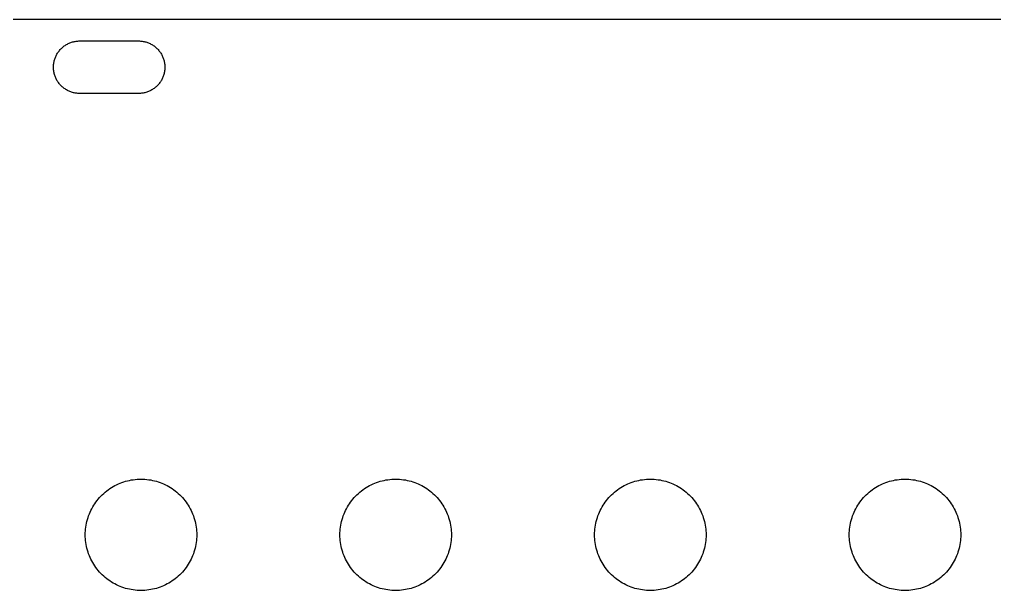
# Model space of a CAD drawing. Header units: metres. Extents: x 0 to 213, y 0 to 128.
# Drawn here: x 101 to 162.3, y 92.6 to 128.5 of the extents above; entities that cross this region are included whole.
import ezdxf

# ---------------------------------------------------------------- set-up
doc = ezdxf.new("R2010")
doc.units = ezdxf.units.M

msp = doc.modelspace()

# ---------------------------------------------------------------- linework, layer by layer
for p, q in [((213.36, 128.5), (0, 128.5)), ((103.814, 126.8), (103.86, 126.835)), ((103.86, 126.835), (103.907, 126.868)), ((103.907, 126.868), (103.956, 126.899)), ((103.956, 126.899), (104.005, 126.929)), ((104.005, 126.929), (104.055, 126.957)), ((104.055, 126.957), (104.107, 126.983)), ((104.107, 126.983), (104.159, 127.007)), ((104.159, 127.007), (104.212, 127.03)), ((104.212, 127.03), (104.266, 127.05)), ((104.266, 127.05), (104.32, 127.069)), ((104.32, 127.069), (104.375, 127.086)), ((104.375, 127.086), (104.431, 127.101)), ((104.431, 127.101), (104.487, 127.114)), ((104.487, 127.114), (104.543, 127.125)), ((104.543, 127.125), (104.6, 127.134)), ((104.6, 127.134), (104.658, 127.141)), ((104.658, 127.141), (104.715, 127.146)), ((104.715, 127.146), (104.772, 127.149)), ((104.772, 127.149), (104.83, 127.15)), ((104.83, 127.15), (108.53, 127.15)), ((108.53, 127.15), (108.588, 127.149)), ((108.588, 127.149), (108.645, 127.146)), ((108.645, 127.146), (108.702, 127.141)), ((108.702, 127.141), (108.76, 127.134)), ((108.76, 127.134), (108.817, 127.125)), ((108.817, 127.125), (108.873, 127.114)), ((108.873, 127.114), (108.929, 127.101)), ((108.929, 127.101), (108.985, 127.086)), ((108.985, 127.086), (109.04, 127.069)), ((109.04, 127.069), (109.094, 127.05)), ((109.094, 127.05), (109.148, 127.03)), ((109.148, 127.03), (109.201, 127.007)), ((109.201, 127.007), (109.253, 126.983)), ((109.253, 126.983), (109.305, 126.957)), ((109.305, 126.957), (109.355, 126.929)), ((109.355, 126.929), (109.404, 126.899)), ((109.404, 126.899), (109.453, 126.868)), ((109.453, 126.868), (109.5, 126.835)), ((109.5, 126.835), (109.546, 126.8)), ((103.323, 126.171), (103.347, 126.223)), ((103.347, 126.223), (103.373, 126.275)), ((103.373, 126.275), (103.401, 126.325)), ((103.401, 126.325), (103.431, 126.374)), ((103.431, 126.374), (103.462, 126.423)), ((103.462, 126.423), (103.495, 126.47)), ((103.495, 126.47), (103.53, 126.516)), ((103.53, 126.516), (103.566, 126.561)), ((103.566, 126.561), (103.604, 126.604)), ((103.604, 126.604), (103.643, 126.646)), ((103.643, 126.646), (103.684, 126.687)), ((103.684, 126.687), (103.726, 126.726)), ((103.726, 126.726), (103.769, 126.764)), ((103.769, 126.764), (103.814, 126.8)), ((109.546, 126.8), (109.591, 126.764)), ((109.591, 126.764), (109.634, 126.726)), ((109.634, 126.726), (109.676, 126.687)), ((109.676, 126.687), (109.717, 126.646)), ((109.717, 126.646), (109.756, 126.604)), ((109.756, 126.604), (109.794, 126.561)), ((109.794, 126.561), (109.83, 126.516)), ((109.83, 126.516), (109.865, 126.47)), ((109.865, 126.47), (109.898, 126.423)), ((109.898, 126.423), (109.929, 126.374)), ((109.929, 126.374), (109.959, 126.325)), ((109.959, 126.325), (109.987, 126.275)), ((109.987, 126.275), (110.013, 126.223)), ((110.013, 126.223), (110.037, 126.171)), ((103.181, 125.558), (103.184, 125.615)), ((103.184, 125.615), (103.189, 125.672)), ((103.189, 125.672), (103.196, 125.73)), ((103.196, 125.73), (103.205, 125.787)), ((103.205, 125.787), (103.216, 125.843)), ((103.216, 125.843), (103.229, 125.899)), ((103.229, 125.899), (103.244, 125.955)), ((103.244, 125.955), (103.261, 126.01)), ((103.261, 126.01), (103.28, 126.064)), ((103.28, 126.064), (103.3, 126.118)), ((103.3, 126.118), (103.323, 126.171)), ((110.037, 126.171), (110.06, 126.118)), ((110.06, 126.118), (110.08, 126.064)), ((110.08, 126.064), (110.099, 126.01)), ((110.099, 126.01), (110.116, 125.955)), ((110.116, 125.955), (110.131, 125.899)), ((110.131, 125.899), (110.144, 125.843)), ((110.144, 125.843), (110.155, 125.787)), ((110.155, 125.787), (110.164, 125.73)), ((110.164, 125.73), (110.171, 125.672)), ((110.171, 125.672), (110.176, 125.615)), ((110.176, 125.615), (110.179, 125.558)), ((103.18, 125.5), (103.181, 125.558)), ((103.181, 125.442), (103.18, 125.5)), ((103.184, 125.385), (103.181, 125.442)), ((103.189, 125.328), (103.184, 125.385)), ((103.196, 125.27), (103.189, 125.328)), ((103.205, 125.213), (103.196, 125.27)), ((103.216, 125.157), (103.205, 125.213)), ((103.229, 125.101), (103.216, 125.157)), ((103.244, 125.045), (103.229, 125.101)), ((103.261, 124.99), (103.244, 125.045)), ((103.28, 124.936), (103.261, 124.99)), ((110.099, 124.99), (110.08, 124.936)), ((110.116, 125.045), (110.099, 124.99)), ((110.131, 125.101), (110.116, 125.045)), ((110.144, 125.157), (110.131, 125.101)), ((110.155, 125.213), (110.144, 125.157)), ((110.164, 125.27), (110.155, 125.213)), ((110.171, 125.328), (110.164, 125.27)), ((110.176, 125.385), (110.171, 125.328)), ((110.179, 125.442), (110.176, 125.385)), ((110.179, 125.558), (110.18, 125.5)), ((110.18, 125.5), (110.179, 125.442)), ((103.3, 124.882), (103.28, 124.936)), ((103.323, 124.829), (103.3, 124.882)), ((103.347, 124.777), (103.323, 124.829)), ((103.373, 124.725), (103.347, 124.777)), ((103.401, 124.675), (103.373, 124.725)), ((103.431, 124.626), (103.401, 124.675)), ((103.462, 124.577), (103.431, 124.626)), ((103.495, 124.53), (103.462, 124.577)), ((103.53, 124.484), (103.495, 124.53)), ((103.566, 124.439), (103.53, 124.484)), ((103.604, 124.396), (103.566, 124.439)), ((103.643, 124.354), (103.604, 124.396)), ((103.684, 124.313), (103.643, 124.354)), ((109.717, 124.354), (109.676, 124.313)), ((109.756, 124.396), (109.717, 124.354)), ((109.794, 124.439), (109.756, 124.396)), ((109.83, 124.484), (109.794, 124.439)), ((109.865, 124.53), (109.83, 124.484)), ((109.898, 124.577), (109.865, 124.53)), ((109.929, 124.626), (109.898, 124.577)), ((109.959, 124.675), (109.929, 124.626)), ((109.987, 124.725), (109.959, 124.675)), ((110.013, 124.777), (109.987, 124.725)), ((110.037, 124.829), (110.013, 124.777)), ((110.06, 124.882), (110.037, 124.829)), ((110.08, 124.936), (110.06, 124.882)), ((103.726, 124.274), (103.684, 124.313)), ((103.769, 124.236), (103.726, 124.274)), ((103.814, 124.2), (103.769, 124.236)), ((103.86, 124.165), (103.814, 124.2)), ((103.907, 124.132), (103.86, 124.165)), ((103.956, 124.101), (103.907, 124.132)), ((104.005, 124.071), (103.956, 124.101)), ((104.055, 124.043), (104.005, 124.071)), ((104.107, 124.017), (104.055, 124.043)), ((104.159, 123.993), (104.107, 124.017)), ((104.212, 123.97), (104.159, 123.993)), ((104.266, 123.95), (104.212, 123.97)), ((104.32, 123.931), (104.266, 123.95)), ((104.375, 123.914), (104.32, 123.931)), ((104.431, 123.899), (104.375, 123.914)), ((104.487, 123.886), (104.431, 123.899)), ((104.543, 123.875), (104.487, 123.886)), ((104.6, 123.866), (104.543, 123.875)), ((104.658, 123.859), (104.6, 123.866)), ((104.715, 123.854), (104.658, 123.859)), ((104.772, 123.851), (104.715, 123.854)), ((104.83, 123.85), (104.772, 123.851)), ((108.53, 123.85), (104.83, 123.85)), ((108.588, 123.851), (108.53, 123.85)), ((108.645, 123.854), (108.588, 123.851)), ((108.702, 123.859), (108.645, 123.854)), ((108.76, 123.866), (108.702, 123.859)), ((108.817, 123.875), (108.76, 123.866)), ((108.873, 123.886), (108.817, 123.875)), ((108.929, 123.899), (108.873, 123.886)), ((108.985, 123.914), (108.929, 123.899)), ((109.04, 123.931), (108.985, 123.914)), ((109.094, 123.95), (109.04, 123.931)), ((109.148, 123.97), (109.094, 123.95)), ((109.201, 123.993), (109.148, 123.97)), ((109.253, 124.017), (109.201, 123.993)), ((109.305, 124.043), (109.253, 124.017)), ((109.355, 124.071), (109.305, 124.043)), ((109.404, 124.101), (109.355, 124.071)), ((109.453, 124.132), (109.404, 124.101)), ((109.5, 124.165), (109.453, 124.132)), ((109.546, 124.2), (109.5, 124.165)), ((109.591, 124.236), (109.546, 124.2)), ((109.634, 124.274), (109.591, 124.236)), ((109.676, 124.313), (109.634, 124.274)), ((107.037, 99.2003), (107.146, 99.2558)), ((107.146, 99.2558), (107.256, 99.3074)), ((107.256, 99.3074), (107.369, 99.3551)), ((107.369, 99.3551), (107.483, 99.3989)), ((107.483, 99.3989), (107.598, 99.4387)), ((107.598, 99.4387), (107.715, 99.4744)), ((107.715, 99.4744), (107.833, 99.506)), ((107.833, 99.506), (107.952, 99.5335)), ((107.952, 99.5335), (108.072, 99.5568)), ((108.072, 99.5568), (108.193, 99.5759)), ((108.193, 99.5759), (108.314, 99.5908)), ((108.314, 99.5908), (108.436, 99.6015)), ((108.436, 99.6015), (108.558, 99.6079)), ((108.558, 99.6079), (108.68, 99.61)), ((108.68, 99.61), (108.802, 99.6079)), ((108.802, 99.6079), (108.924, 99.6015)), ((108.924, 99.6015), (109.046, 99.5908)), ((109.046, 99.5908), (109.167, 99.5759)), ((109.167, 99.5759), (109.288, 99.5568)), ((109.288, 99.5568), (109.408, 99.5335)), ((109.408, 99.5335), (109.527, 99.506)), ((109.527, 99.506), (109.645, 99.4744)), ((109.645, 99.4744), (109.762, 99.4387)), ((109.762, 99.4387), (109.877, 99.3989)), ((109.877, 99.3989), (109.991, 99.3551)), ((109.991, 99.3551), (110.104, 99.3074)), ((110.104, 99.3074), (110.214, 99.2558)), ((110.214, 99.2558), (110.323, 99.2003)), ((123.037, 99.2003), (123.146, 99.2558)), ((123.146, 99.2558), (123.256, 99.3074)), ((123.256, 99.3074), (123.369, 99.3551)), ((123.369, 99.3551), (123.483, 99.3989)), ((123.483, 99.3989), (123.598, 99.4387)), ((123.598, 99.4387), (123.715, 99.4744)), ((123.715, 99.4744), (123.833, 99.506)), ((123.833, 99.506), (123.952, 99.5335)), ((123.952, 99.5335), (124.072, 99.5568)), ((124.072, 99.5568), (124.193, 99.5759)), ((124.193, 99.5759), (124.314, 99.5908)), ((124.314, 99.5908), (124.436, 99.6015)), ((124.436, 99.6015), (124.558, 99.6079)), ((124.558, 99.6079), (124.68, 99.61)), ((124.68, 99.61), (124.802, 99.6079)), ((124.802, 99.6079), (124.924, 99.6015)), ((124.924, 99.6015), (125.046, 99.5908)), ((125.046, 99.5908), (125.167, 99.5759)), ((125.167, 99.5759), (125.288, 99.5568)), ((125.288, 99.5568), (125.408, 99.5335)), ((125.408, 99.5335), (125.527, 99.506)), ((125.527, 99.506), (125.645, 99.4744)), ((125.645, 99.4744), (125.762, 99.4387)), ((125.762, 99.4387), (125.877, 99.3989)), ((125.877, 99.3989), (125.991, 99.3551)), ((125.991, 99.3551), (126.104, 99.3074)), ((126.104, 99.3074), (126.214, 99.2558)), ((126.214, 99.2558), (126.323, 99.2003)), ((139.037, 99.2003), (139.146, 99.2558)), ((139.146, 99.2558), (139.256, 99.3074)), ((139.256, 99.3074), (139.369, 99.3551)), ((139.369, 99.3551), (139.483, 99.3989)), ((139.483, 99.3989), (139.598, 99.4387)), ((139.598, 99.4387), (139.715, 99.4744)), ((139.715, 99.4744), (139.833, 99.506)), ((139.833, 99.506), (139.952, 99.5335)), ((139.952, 99.5335), (140.072, 99.5568)), ((140.072, 99.5568), (140.193, 99.5759)), ((140.193, 99.5759), (140.314, 99.5908)), ((140.314, 99.5908), (140.436, 99.6015)), ((140.436, 99.6015), (140.558, 99.6079)), ((140.558, 99.6079), (140.68, 99.61)), ((140.68, 99.61), (140.802, 99.6079)), ((140.802, 99.6079), (140.924, 99.6015)), ((140.924, 99.6015), (141.046, 99.5908)), ((141.046, 99.5908), (141.167, 99.5759)), ((141.167, 99.5759), (141.288, 99.5568)), ((141.288, 99.5568), (141.408, 99.5335)), ((141.408, 99.5335), (141.527, 99.506)), ((141.527, 99.506), (141.645, 99.4744)), ((141.645, 99.4744), (141.762, 99.4387)), ((141.762, 99.4387), (141.877, 99.3989)), ((141.877, 99.3989), (141.991, 99.3551)), ((141.991, 99.3551), (142.104, 99.3074)), ((142.104, 99.3074), (142.214, 99.2558)), ((142.214, 99.2558), (142.323, 99.2003)), ((155.037, 99.2003), (155.146, 99.2558)), ((155.146, 99.2558), (155.256, 99.3074)), ((155.256, 99.3074), (155.369, 99.3551)), ((155.369, 99.3551), (155.483, 99.3989)), ((155.483, 99.3989), (155.598, 99.4387)), ((155.598, 99.4387), (155.715, 99.4744)), ((155.715, 99.4744), (155.833, 99.506)), ((155.833, 99.506), (155.952, 99.5335)), ((155.952, 99.5335), (156.072, 99.5568)), ((156.072, 99.5568), (156.193, 99.5759)), ((156.193, 99.5759), (156.314, 99.5908)), ((156.314, 99.5908), (156.436, 99.6015)), ((156.436, 99.6015), (156.558, 99.6079)), ((156.558, 99.6079), (156.68, 99.61)), ((156.68, 99.61), (156.802, 99.6079)), ((156.802, 99.6079), (156.924, 99.6015)), ((156.924, 99.6015), (157.046, 99.5908)), ((157.046, 99.5908), (157.167, 99.5759)), ((157.167, 99.5759), (157.288, 99.5568)), ((157.288, 99.5568), (157.408, 99.5335)), ((157.408, 99.5335), (157.527, 99.506)), ((157.527, 99.506), (157.645, 99.4744)), ((157.645, 99.4744), (157.762, 99.4387)), ((157.762, 99.4387), (157.877, 99.3989)), ((157.877, 99.3989), (157.991, 99.3551)), ((157.991, 99.3551), (158.104, 99.3074)), ((158.104, 99.3074), (158.214, 99.2558)), ((158.214, 99.2558), (158.323, 99.2003)), ((106.162, 98.5413), (106.249, 98.6277)), ((106.249, 98.6277), (106.338, 98.711)), ((106.338, 98.711), (106.43, 98.7912)), ((106.43, 98.7912), (106.525, 98.868)), ((106.525, 98.868), (106.623, 98.9416)), ((106.623, 98.9416), (106.723, 99.0116)), ((106.723, 99.0116), (106.825, 99.0782)), ((106.825, 99.0782), (106.93, 99.1411)), ((106.93, 99.1411), (107.037, 99.2003)), ((110.323, 99.2003), (110.43, 99.1411)), ((110.43, 99.1411), (110.535, 99.0782)), ((110.535, 99.0782), (110.637, 99.0116)), ((110.637, 99.0116), (110.737, 98.9416)), ((110.737, 98.9416), (110.835, 98.868)), ((110.835, 98.868), (110.93, 98.7912)), ((110.93, 98.7912), (111.022, 98.711)), ((111.022, 98.711), (111.111, 98.6277)), ((111.111, 98.6277), (111.198, 98.5413)), ((122.162, 98.5413), (122.249, 98.6277)), ((122.249, 98.6277), (122.338, 98.711)), ((122.338, 98.711), (122.43, 98.7912)), ((122.43, 98.7912), (122.525, 98.868)), ((122.525, 98.868), (122.623, 98.9416)), ((122.623, 98.9416), (122.723, 99.0116)), ((122.723, 99.0116), (122.825, 99.0782)), ((122.825, 99.0782), (122.93, 99.1411)), ((122.93, 99.1411), (123.037, 99.2003)), ((126.323, 99.2003), (126.43, 99.1411)), ((126.43, 99.1411), (126.535, 99.0782)), ((126.535, 99.0782), (126.637, 99.0116)), ((126.637, 99.0116), (126.737, 98.9416)), ((126.737, 98.9416), (126.835, 98.868)), ((126.835, 98.868), (126.93, 98.7912)), ((126.93, 98.7912), (127.022, 98.711)), ((127.022, 98.711), (127.111, 98.6277)), ((127.111, 98.6277), (127.198, 98.5413)), ((138.162, 98.5413), (138.249, 98.6277)), ((138.249, 98.6277), (138.338, 98.711)), ((138.338, 98.711), (138.43, 98.7912)), ((138.43, 98.7912), (138.525, 98.868)), ((138.525, 98.868), (138.623, 98.9416)), ((138.623, 98.9416), (138.723, 99.0116)), ((138.723, 99.0116), (138.825, 99.0782)), ((138.825, 99.0782), (138.93, 99.1411)), ((138.93, 99.1411), (139.037, 99.2003)), ((142.323, 99.2003), (142.43, 99.1411)), ((142.43, 99.1411), (142.535, 99.0782)), ((142.535, 99.0782), (142.637, 99.0116)), ((142.637, 99.0116), (142.737, 98.9416)), ((142.737, 98.9416), (142.835, 98.868)), ((142.835, 98.868), (142.93, 98.7912)), ((142.93, 98.7912), (143.022, 98.711)), ((143.022, 98.711), (143.111, 98.6277)), ((143.111, 98.6277), (143.198, 98.5413)), ((154.162, 98.5413), (154.249, 98.6277)), ((154.249, 98.6277), (154.338, 98.711)), ((154.338, 98.711), (154.43, 98.7912)), ((154.43, 98.7912), (154.525, 98.868)), ((154.525, 98.868), (154.623, 98.9416)), ((154.623, 98.9416), (154.723, 99.0116)), ((154.723, 99.0116), (154.825, 99.0782)), ((154.825, 99.0782), (154.93, 99.1411)), ((154.93, 99.1411), (155.037, 99.2003)), ((158.323, 99.2003), (158.43, 99.1411)), ((158.43, 99.1411), (158.535, 99.0782)), ((158.535, 99.0782), (158.637, 99.0116)), ((158.637, 99.0116), (158.737, 98.9416)), ((158.737, 98.9416), (158.835, 98.868)), ((158.835, 98.868), (158.93, 98.7912)), ((158.93, 98.7912), (159.022, 98.711)), ((159.022, 98.711), (159.111, 98.6277)), ((159.111, 98.6277), (159.198, 98.5413)), ((105.712, 97.9647), (105.778, 98.0672)), ((105.778, 98.0672), (105.848, 98.1673)), ((105.848, 98.1673), (105.922, 98.2648)), ((105.922, 98.2648), (105.999, 98.3598)), ((105.999, 98.3598), (106.079, 98.452)), ((106.079, 98.452), (106.162, 98.5413)), ((111.198, 98.5413), (111.281, 98.452)), ((111.281, 98.452), (111.361, 98.3598)), ((111.361, 98.3598), (111.438, 98.2648)), ((111.438, 98.2648), (111.512, 98.1673)), ((111.512, 98.1673), (111.582, 98.0672)), ((111.582, 98.0672), (111.648, 97.9647)), ((121.712, 97.9647), (121.778, 98.0672)), ((121.778, 98.0672), (121.848, 98.1673)), ((121.848, 98.1673), (121.922, 98.2648)), ((121.922, 98.2648), (121.999, 98.3598)), ((121.999, 98.3598), (122.079, 98.452)), ((122.079, 98.452), (122.162, 98.5413)), ((127.198, 98.5413), (127.281, 98.452)), ((127.281, 98.452), (127.361, 98.3598)), ((127.361, 98.3598), (127.438, 98.2648)), ((127.438, 98.2648), (127.512, 98.1673)), ((127.512, 98.1673), (127.582, 98.0672)), ((127.582, 98.0672), (127.648, 97.9647)), ((137.712, 97.9647), (137.778, 98.0672)), ((137.778, 98.0672), (137.848, 98.1673)), ((137.848, 98.1673), (137.922, 98.2648)), ((137.922, 98.2648), (137.999, 98.3598)), ((137.999, 98.3598), (138.079, 98.452)), ((138.079, 98.452), (138.162, 98.5413)), ((143.198, 98.5413), (143.281, 98.452)), ((143.281, 98.452), (143.361, 98.3598)), ((143.361, 98.3598), (143.438, 98.2648)), ((143.438, 98.2648), (143.512, 98.1673)), ((143.512, 98.1673), (143.582, 98.0672)), ((143.582, 98.0672), (143.648, 97.9647)), ((153.712, 97.9647), (153.778, 98.0672)), ((153.778, 98.0672), (153.848, 98.1673)), ((153.848, 98.1673), (153.922, 98.2648)), ((153.922, 98.2648), (153.999, 98.3598)), ((153.999, 98.3598), (154.079, 98.452)), ((154.079, 98.452), (154.162, 98.5413)), ((159.198, 98.5413), (159.281, 98.452)), ((159.281, 98.452), (159.361, 98.3598)), ((159.361, 98.3598), (159.438, 98.2648)), ((159.438, 98.2648), (159.512, 98.1673)), ((159.512, 98.1673), (159.582, 98.0672)), ((159.582, 98.0672), (159.648, 97.9647)), ((105.391, 97.3071), (105.435, 97.4211)), ((105.435, 97.4211), (105.483, 97.5336)), ((105.483, 97.5336), (105.534, 97.6443)), ((105.534, 97.6443), (105.59, 97.7531)), ((105.59, 97.7531), (105.649, 97.86)), ((105.649, 97.86), (105.712, 97.9647)), ((111.648, 97.9647), (111.711, 97.86)), ((111.711, 97.86), (111.77, 97.7531)), ((111.77, 97.7531), (111.826, 97.6443)), ((111.826, 97.6443), (111.877, 97.5336)), ((111.877, 97.5336), (111.925, 97.4211)), ((111.925, 97.4211), (111.969, 97.3071)), ((121.391, 97.3071), (121.435, 97.4211)), ((121.435, 97.4211), (121.483, 97.5336)), ((121.483, 97.5336), (121.534, 97.6443)), ((121.534, 97.6443), (121.59, 97.7531)), ((121.59, 97.7531), (121.649, 97.86)), ((121.649, 97.86), (121.712, 97.9647)), ((127.648, 97.9647), (127.711, 97.86)), ((127.711, 97.86), (127.77, 97.7531)), ((127.77, 97.7531), (127.826, 97.6443)), ((127.826, 97.6443), (127.877, 97.5336)), ((127.877, 97.5336), (127.925, 97.4211)), ((127.925, 97.4211), (127.969, 97.3071)), ((137.391, 97.3071), (137.435, 97.4211)), ((137.435, 97.4211), (137.483, 97.5336)), ((137.483, 97.5336), (137.534, 97.6443)), ((137.534, 97.6443), (137.59, 97.7531)), ((137.59, 97.7531), (137.649, 97.86)), ((137.649, 97.86), (137.712, 97.9647)), ((143.648, 97.9647), (143.711, 97.86)), ((143.711, 97.86), (143.77, 97.7531)), ((143.77, 97.7531), (143.826, 97.6443)), ((143.826, 97.6443), (143.877, 97.5336)), ((143.877, 97.5336), (143.925, 97.4211)), ((143.925, 97.4211), (143.969, 97.3071)), ((153.391, 97.3071), (153.435, 97.4211)), ((153.435, 97.4211), (153.483, 97.5336)), ((153.483, 97.5336), (153.534, 97.6443)), ((153.534, 97.6443), (153.59, 97.7531)), ((153.59, 97.7531), (153.649, 97.86)), ((153.649, 97.86), (153.712, 97.9647)), ((159.648, 97.9647), (159.711, 97.86)), ((159.711, 97.86), (159.77, 97.7531)), ((159.77, 97.7531), (159.826, 97.6443)), ((159.826, 97.6443), (159.877, 97.5336)), ((159.877, 97.5336), (159.925, 97.4211)), ((159.925, 97.4211), (159.969, 97.3071)), ((105.233, 96.7178), (105.256, 96.8377)), ((105.256, 96.8377), (105.284, 96.9567)), ((105.284, 96.9567), (105.316, 97.0747)), ((105.316, 97.0747), (105.351, 97.1916)), ((105.351, 97.1916), (105.391, 97.3071)), ((111.969, 97.3071), (112.009, 97.1916)), ((112.009, 97.1916), (112.044, 97.0747)), ((112.044, 97.0747), (112.076, 96.9567)), ((112.076, 96.9567), (112.104, 96.8377)), ((112.104, 96.8377), (112.127, 96.7178)), ((121.233, 96.7178), (121.256, 96.8377)), ((121.256, 96.8377), (121.284, 96.9567)), ((121.284, 96.9567), (121.316, 97.0747)), ((121.316, 97.0747), (121.351, 97.1916)), ((121.351, 97.1916), (121.391, 97.3071)), ((127.969, 97.3071), (128.009, 97.1916)), ((128.009, 97.1916), (128.044, 97.0747)), ((128.044, 97.0747), (128.076, 96.9567)), ((128.076, 96.9567), (128.104, 96.8377)), ((128.104, 96.8377), (128.127, 96.7178)), ((137.233, 96.7178), (137.256, 96.8377)), ((137.256, 96.8377), (137.284, 96.9567)), ((137.284, 96.9567), (137.316, 97.0747)), ((137.316, 97.0747), (137.351, 97.1916)), ((137.351, 97.1916), (137.391, 97.3071)), ((143.969, 97.3071), (144.009, 97.1916)), ((144.009, 97.1916), (144.044, 97.0747)), ((144.044, 97.0747), (144.076, 96.9567)), ((144.076, 96.9567), (144.104, 96.8377)), ((144.104, 96.8377), (144.127, 96.7178)), ((153.233, 96.7178), (153.256, 96.8377)), ((153.256, 96.8377), (153.284, 96.9567)), ((153.284, 96.9567), (153.316, 97.0747)), ((153.316, 97.0747), (153.351, 97.1916)), ((153.351, 97.1916), (153.391, 97.3071)), ((159.969, 97.3071), (160.009, 97.1916)), ((160.009, 97.1916), (160.044, 97.0747)), ((160.044, 97.0747), (160.076, 96.9567)), ((160.076, 96.9567), (160.104, 96.8377)), ((160.104, 96.8377), (160.127, 96.7178)), ((105.18, 96.11), (105.182, 96.2321)), ((105.182, 96.2321), (105.189, 96.3541)), ((105.189, 96.3541), (105.199, 96.4758)), ((105.199, 96.4758), (105.214, 96.5971)), ((105.214, 96.5971), (105.233, 96.7178)), ((112.127, 96.7178), (112.146, 96.5971)), ((112.146, 96.5971), (112.161, 96.4758)), ((112.161, 96.4758), (112.171, 96.3541)), ((112.171, 96.3541), (112.178, 96.2321)), ((112.178, 96.2321), (112.18, 96.11)), ((121.18, 96.11), (121.182, 96.2321)), ((121.182, 96.2321), (121.189, 96.3541)), ((121.189, 96.3541), (121.199, 96.4758)), ((121.199, 96.4758), (121.214, 96.5971)), ((121.214, 96.5971), (121.233, 96.7178)), ((128.127, 96.7178), (128.146, 96.5971)), ((128.146, 96.5971), (128.161, 96.4758)), ((128.161, 96.4758), (128.171, 96.3541)), ((128.171, 96.3541), (128.178, 96.2321)), ((128.178, 96.2321), (128.18, 96.11)), ((137.18, 96.11), (137.182, 96.2321)), ((137.182, 96.2321), (137.189, 96.3541)), ((137.189, 96.3541), (137.199, 96.4758)), ((137.199, 96.4758), (137.214, 96.5971)), ((137.214, 96.5971), (137.233, 96.7178)), ((144.127, 96.7178), (144.146, 96.5971)), ((144.146, 96.5971), (144.161, 96.4758)), ((144.161, 96.4758), (144.171, 96.3541)), ((144.171, 96.3541), (144.178, 96.2321)), ((144.178, 96.2321), (144.18, 96.11)), ((153.18, 96.11), (153.182, 96.2321)), ((153.182, 96.2321), (153.189, 96.3541)), ((153.189, 96.3541), (153.199, 96.4758)), ((153.199, 96.4758), (153.214, 96.5971)), ((153.214, 96.5971), (153.233, 96.7178)), ((160.127, 96.7178), (160.146, 96.5971)), ((160.146, 96.5971), (160.161, 96.4758)), ((160.161, 96.4758), (160.171, 96.3541)), ((160.171, 96.3541), (160.178, 96.2321)), ((160.178, 96.2321), (160.18, 96.11)), ((105.182, 95.9879), (105.18, 96.11)), ((105.189, 95.8658), (105.182, 95.9879)), ((105.199, 95.7441), (105.189, 95.8658)), ((105.214, 95.6229), (105.199, 95.7441)), ((105.233, 95.5022), (105.214, 95.6229)), ((112.146, 95.6229), (112.127, 95.5022)), ((112.161, 95.7441), (112.146, 95.6229)), ((112.171, 95.8658), (112.161, 95.7441)), ((112.178, 95.9879), (112.171, 95.8658)), ((112.18, 96.11), (112.178, 95.9879)), ((121.182, 95.9879), (121.18, 96.11)), ((121.189, 95.8658), (121.182, 95.9879)), ((121.199, 95.7441), (121.189, 95.8658)), ((121.214, 95.6229), (121.199, 95.7441)), ((121.233, 95.5022), (121.214, 95.6229)), ((128.146, 95.6229), (128.127, 95.5022)), ((128.161, 95.7441), (128.146, 95.6229)), ((128.171, 95.8658), (128.161, 95.7441)), ((128.178, 95.9879), (128.171, 95.8658)), ((128.18, 96.11), (128.178, 95.9879)), ((137.182, 95.9879), (137.18, 96.11)), ((137.189, 95.8658), (137.182, 95.9879)), ((137.199, 95.7441), (137.189, 95.8658)), ((137.214, 95.6229), (137.199, 95.7441)), ((137.233, 95.5022), (137.214, 95.6229)), ((144.146, 95.6229), (144.127, 95.5022)), ((144.161, 95.7441), (144.146, 95.6229)), ((144.171, 95.8658), (144.161, 95.7441)), ((144.178, 95.9879), (144.171, 95.8658)), ((144.18, 96.11), (144.178, 95.9879)), ((153.182, 95.9879), (153.18, 96.11)), ((153.189, 95.8658), (153.182, 95.9879)), ((153.199, 95.7441), (153.189, 95.8658)), ((153.214, 95.6229), (153.199, 95.7441)), ((153.233, 95.5022), (153.214, 95.6229)), ((160.146, 95.6229), (160.127, 95.5022)), ((160.161, 95.7441), (160.146, 95.6229)), ((160.171, 95.8658), (160.161, 95.7441)), ((160.178, 95.9879), (160.171, 95.8658)), ((160.18, 96.11), (160.178, 95.9879)), ((105.256, 95.3823), (105.233, 95.5022)), ((105.284, 95.2633), (105.256, 95.3823)), ((105.316, 95.1453), (105.284, 95.2633)), ((105.351, 95.0284), (105.316, 95.1453)), ((105.391, 94.9129), (105.351, 95.0284)), ((112.009, 95.0284), (111.969, 94.9129)), ((112.044, 95.1453), (112.009, 95.0284)), ((112.076, 95.2633), (112.044, 95.1453)), ((112.104, 95.3823), (112.076, 95.2633)), ((112.127, 95.5022), (112.104, 95.3823)), ((121.256, 95.3823), (121.233, 95.5022)), ((121.284, 95.2633), (121.256, 95.3823)), ((121.316, 95.1453), (121.284, 95.2633)), ((121.351, 95.0284), (121.316, 95.1453)), ((121.391, 94.9129), (121.351, 95.0284)), ((128.009, 95.0284), (127.969, 94.9129)), ((128.044, 95.1453), (128.009, 95.0284)), ((128.076, 95.2633), (128.044, 95.1453)), ((128.104, 95.3823), (128.076, 95.2633)), ((128.127, 95.5022), (128.104, 95.3823)), ((137.256, 95.3823), (137.233, 95.5022)), ((137.284, 95.2633), (137.256, 95.3823)), ((137.316, 95.1453), (137.284, 95.2633)), ((137.351, 95.0284), (137.316, 95.1453)), ((137.391, 94.9129), (137.351, 95.0284)), ((144.009, 95.0284), (143.969, 94.9129)), ((144.044, 95.1453), (144.009, 95.0284)), ((144.076, 95.2633), (144.044, 95.1453)), ((144.104, 95.3823), (144.076, 95.2633)), ((144.127, 95.5022), (144.104, 95.3823)), ((153.256, 95.3823), (153.233, 95.5022)), ((153.284, 95.2633), (153.256, 95.3823)), ((153.316, 95.1453), (153.284, 95.2633)), ((153.351, 95.0284), (153.316, 95.1453)), ((153.391, 94.9129), (153.351, 95.0284)), ((160.009, 95.0284), (159.969, 94.9129)), ((160.044, 95.1453), (160.009, 95.0284)), ((160.076, 95.2633), (160.044, 95.1453)), ((160.104, 95.3823), (160.076, 95.2633)), ((160.127, 95.5022), (160.104, 95.3823)), ((105.435, 94.7989), (105.391, 94.9129)), ((105.483, 94.6864), (105.435, 94.7989)), ((105.534, 94.5757), (105.483, 94.6864)), ((105.59, 94.4668), (105.534, 94.5757)), ((105.649, 94.36), (105.59, 94.4668)), ((105.712, 94.2553), (105.649, 94.36)), ((111.711, 94.36), (111.648, 94.2553)), ((111.77, 94.4668), (111.711, 94.36)), ((111.826, 94.5757), (111.77, 94.4668)), ((111.877, 94.6864), (111.826, 94.5757)), ((111.925, 94.7989), (111.877, 94.6864)), ((111.969, 94.9129), (111.925, 94.7989)), ((121.435, 94.7989), (121.391, 94.9129)), ((121.483, 94.6864), (121.435, 94.7989)), ((121.534, 94.5757), (121.483, 94.6864)), ((121.59, 94.4668), (121.534, 94.5757)), ((121.649, 94.36), (121.59, 94.4668)), ((121.712, 94.2553), (121.649, 94.36)), ((127.711, 94.36), (127.648, 94.2553)), ((127.77, 94.4668), (127.711, 94.36)), ((127.826, 94.5757), (127.77, 94.4668)), ((127.877, 94.6864), (127.826, 94.5757)), ((127.925, 94.7989), (127.877, 94.6864)), ((127.969, 94.9129), (127.925, 94.7989)), ((137.435, 94.7989), (137.391, 94.9129)), ((137.483, 94.6864), (137.435, 94.7989)), ((137.534, 94.5757), (137.483, 94.6864)), ((137.59, 94.4668), (137.534, 94.5757)), ((137.649, 94.36), (137.59, 94.4668)), ((137.712, 94.2553), (137.649, 94.36)), ((143.711, 94.36), (143.648, 94.2553)), ((143.77, 94.4668), (143.711, 94.36)), ((143.826, 94.5757), (143.77, 94.4668)), ((143.877, 94.6864), (143.826, 94.5757)), ((143.925, 94.7989), (143.877, 94.6864)), ((143.969, 94.9129), (143.925, 94.7989)), ((153.435, 94.7989), (153.391, 94.9129)), ((153.483, 94.6864), (153.435, 94.7989)), ((153.534, 94.5757), (153.483, 94.6864)), ((153.59, 94.4668), (153.534, 94.5757)), ((153.649, 94.36), (153.59, 94.4668)), ((153.712, 94.2553), (153.649, 94.36)), ((159.711, 94.36), (159.648, 94.2553)), ((159.77, 94.4668), (159.711, 94.36)), ((159.826, 94.5757), (159.77, 94.4668)), ((159.877, 94.6864), (159.826, 94.5757)), ((159.925, 94.7989), (159.877, 94.6864)), ((159.969, 94.9129), (159.925, 94.7989)), ((105.778, 94.1528), (105.712, 94.2553)), ((105.848, 94.0527), (105.778, 94.1528)), ((105.922, 93.9552), (105.848, 94.0527)), ((105.999, 93.8602), (105.922, 93.9552)), ((106.079, 93.768), (105.999, 93.8602)), ((106.162, 93.6787), (106.079, 93.768)), ((111.281, 93.768), (111.198, 93.6787)), ((111.361, 93.8602), (111.281, 93.768)), ((111.438, 93.9552), (111.361, 93.8602)), ((111.512, 94.0527), (111.438, 93.9552)), ((111.582, 94.1528), (111.512, 94.0527)), ((111.648, 94.2553), (111.582, 94.1528)), ((121.778, 94.1528), (121.712, 94.2553)), ((121.848, 94.0527), (121.778, 94.1528)), ((121.922, 93.9552), (121.848, 94.0527)), ((121.999, 93.8602), (121.922, 93.9552)), ((122.079, 93.768), (121.999, 93.8602)), ((122.162, 93.6787), (122.079, 93.768)), ((127.281, 93.768), (127.198, 93.6787)), ((127.361, 93.8602), (127.281, 93.768)), ((127.438, 93.9552), (127.361, 93.8602)), ((127.512, 94.0527), (127.438, 93.9552)), ((127.582, 94.1528), (127.512, 94.0527)), ((127.648, 94.2553), (127.582, 94.1528)), ((137.778, 94.1528), (137.712, 94.2553)), ((137.848, 94.0527), (137.778, 94.1528)), ((137.922, 93.9552), (137.848, 94.0527)), ((137.999, 93.8602), (137.922, 93.9552)), ((138.079, 93.768), (137.999, 93.8602)), ((138.162, 93.6787), (138.079, 93.768)), ((143.281, 93.768), (143.198, 93.6787)), ((143.361, 93.8602), (143.281, 93.768)), ((143.438, 93.9552), (143.361, 93.8602)), ((143.512, 94.0527), (143.438, 93.9552)), ((143.582, 94.1528), (143.512, 94.0527)), ((143.648, 94.2553), (143.582, 94.1528)), ((153.778, 94.1528), (153.712, 94.2553)), ((153.848, 94.0527), (153.778, 94.1528)), ((153.922, 93.9552), (153.848, 94.0527)), ((153.999, 93.8602), (153.922, 93.9552)), ((154.079, 93.768), (153.999, 93.8602)), ((154.162, 93.6787), (154.079, 93.768)), ((159.281, 93.768), (159.198, 93.6787)), ((159.361, 93.8602), (159.281, 93.768)), ((159.438, 93.9552), (159.361, 93.8602)), ((159.512, 94.0527), (159.438, 93.9552)), ((159.582, 94.1528), (159.512, 94.0527)), ((159.648, 94.2553), (159.582, 94.1528)), ((106.249, 93.5923), (106.162, 93.6787)), ((106.338, 93.509), (106.249, 93.5923)), ((106.43, 93.4288), (106.338, 93.509)), ((106.525, 93.352), (106.43, 93.4288)), ((106.623, 93.2784), (106.525, 93.352)), ((106.723, 93.2084), (106.623, 93.2784)), ((106.825, 93.1418), (106.723, 93.2084)), ((106.93, 93.0789), (106.825, 93.1418)), ((110.535, 93.1418), (110.43, 93.0789)), ((110.637, 93.2084), (110.535, 93.1418)), ((110.737, 93.2784), (110.637, 93.2084)), ((110.835, 93.352), (110.737, 93.2784)), ((110.93, 93.4288), (110.835, 93.352)), ((111.022, 93.509), (110.93, 93.4288)), ((111.111, 93.5923), (111.022, 93.509)), ((111.198, 93.6787), (111.111, 93.5923)), ((122.249, 93.5923), (122.162, 93.6787)), ((122.338, 93.509), (122.249, 93.5923)), ((122.43, 93.4288), (122.338, 93.509)), ((122.525, 93.352), (122.43, 93.4288)), ((122.623, 93.2784), (122.525, 93.352)), ((122.723, 93.2084), (122.623, 93.2784)), ((122.825, 93.1418), (122.723, 93.2084)), ((122.93, 93.0789), (122.825, 93.1418)), ((126.535, 93.1418), (126.43, 93.0789)), ((126.637, 93.2084), (126.535, 93.1418)), ((126.737, 93.2784), (126.637, 93.2084)), ((126.835, 93.352), (126.737, 93.2784)), ((126.93, 93.4288), (126.835, 93.352)), ((127.022, 93.509), (126.93, 93.4288)), ((127.111, 93.5923), (127.022, 93.509)), ((127.198, 93.6787), (127.111, 93.5923)), ((138.249, 93.5923), (138.162, 93.6787)), ((138.338, 93.509), (138.249, 93.5923)), ((138.43, 93.4288), (138.338, 93.509)), ((138.525, 93.352), (138.43, 93.4288)), ((138.623, 93.2784), (138.525, 93.352)), ((138.723, 93.2084), (138.623, 93.2784)), ((138.825, 93.1418), (138.723, 93.2084)), ((138.93, 93.0789), (138.825, 93.1418)), ((142.535, 93.1418), (142.43, 93.0789)), ((142.637, 93.2084), (142.535, 93.1418)), ((142.737, 93.2784), (142.637, 93.2084)), ((142.835, 93.352), (142.737, 93.2784)), ((142.93, 93.4288), (142.835, 93.352)), ((143.022, 93.509), (142.93, 93.4288)), ((143.111, 93.5923), (143.022, 93.509)), ((143.198, 93.6787), (143.111, 93.5923)), ((154.249, 93.5923), (154.162, 93.6787)), ((154.338, 93.509), (154.249, 93.5923)), ((154.43, 93.4288), (154.338, 93.509)), ((154.525, 93.352), (154.43, 93.4288)), ((154.623, 93.2784), (154.525, 93.352)), ((154.723, 93.2084), (154.623, 93.2784)), ((154.825, 93.1418), (154.723, 93.2084)), ((154.93, 93.0789), (154.825, 93.1418)), ((158.535, 93.1418), (158.43, 93.0789)), ((158.637, 93.2084), (158.535, 93.1418)), ((158.737, 93.2784), (158.637, 93.2084)), ((158.835, 93.352), (158.737, 93.2784)), ((158.93, 93.4288), (158.835, 93.352)), ((159.022, 93.509), (158.93, 93.4288)), ((159.111, 93.5923), (159.022, 93.509)), ((159.198, 93.6787), (159.111, 93.5923)), ((107.037, 93.0197), (106.93, 93.0789)), ((107.146, 92.9642), (107.037, 93.0197)), ((107.256, 92.9126), (107.146, 92.9642)), ((107.369, 92.8649), (107.256, 92.9126)), ((107.483, 92.8211), (107.369, 92.8649)), ((107.598, 92.7813), (107.483, 92.8211)), ((107.715, 92.7456), (107.598, 92.7813)), ((107.833, 92.714), (107.715, 92.7456)), ((107.952, 92.6865), (107.833, 92.714)), ((108.072, 92.6632), (107.952, 92.6865)), ((108.193, 92.6441), (108.072, 92.6632)), ((108.314, 92.6292), (108.193, 92.6441)), ((108.436, 92.6185), (108.314, 92.6292)), ((108.558, 92.6121), (108.436, 92.6185)), ((108.68, 92.61), (108.558, 92.6121)), ((108.802, 92.6121), (108.68, 92.61)), ((108.924, 92.6185), (108.802, 92.6121)), ((109.046, 92.6292), (108.924, 92.6185)), ((109.167, 92.6441), (109.046, 92.6292)), ((109.288, 92.6632), (109.167, 92.6441)), ((109.408, 92.6865), (109.288, 92.6632)), ((109.527, 92.714), (109.408, 92.6865)), ((109.645, 92.7456), (109.527, 92.714)), ((109.762, 92.7813), (109.645, 92.7456)), ((109.877, 92.8211), (109.762, 92.7813)), ((109.991, 92.8649), (109.877, 92.8211)), ((110.104, 92.9126), (109.991, 92.8649)), ((110.214, 92.9642), (110.104, 92.9126)), ((110.323, 93.0197), (110.214, 92.9642)), ((110.43, 93.0789), (110.323, 93.0197)), ((123.037, 93.0197), (122.93, 93.0789)), ((123.146, 92.9642), (123.037, 93.0197)), ((123.256, 92.9126), (123.146, 92.9642)), ((123.369, 92.8649), (123.256, 92.9126)), ((123.483, 92.8211), (123.369, 92.8649)), ((123.598, 92.7813), (123.483, 92.8211)), ((123.715, 92.7456), (123.598, 92.7813)), ((123.833, 92.714), (123.715, 92.7456)), ((123.952, 92.6865), (123.833, 92.714)), ((124.072, 92.6632), (123.952, 92.6865)), ((124.193, 92.6441), (124.072, 92.6632)), ((124.314, 92.6292), (124.193, 92.6441)), ((124.436, 92.6185), (124.314, 92.6292)), ((124.558, 92.6121), (124.436, 92.6185)), ((124.68, 92.61), (124.558, 92.6121)), ((124.802, 92.6121), (124.68, 92.61)), ((124.924, 92.6185), (124.802, 92.6121)), ((125.046, 92.6292), (124.924, 92.6185)), ((125.167, 92.6441), (125.046, 92.6292)), ((125.288, 92.6632), (125.167, 92.6441)), ((125.408, 92.6865), (125.288, 92.6632)), ((125.527, 92.714), (125.408, 92.6865)), ((125.645, 92.7456), (125.527, 92.714)), ((125.762, 92.7813), (125.645, 92.7456)), ((125.877, 92.8211), (125.762, 92.7813)), ((125.991, 92.8649), (125.877, 92.8211)), ((126.104, 92.9126), (125.991, 92.8649)), ((126.214, 92.9642), (126.104, 92.9126)), ((126.323, 93.0197), (126.214, 92.9642)), ((126.43, 93.0789), (126.323, 93.0197)), ((139.037, 93.0197), (138.93, 93.0789)), ((139.146, 92.9642), (139.037, 93.0197)), ((139.256, 92.9126), (139.146, 92.9642)), ((139.369, 92.8649), (139.256, 92.9126)), ((139.483, 92.8211), (139.369, 92.8649)), ((139.598, 92.7813), (139.483, 92.8211)), ((139.715, 92.7456), (139.598, 92.7813)), ((139.833, 92.714), (139.715, 92.7456)), ((139.952, 92.6865), (139.833, 92.714)), ((140.072, 92.6632), (139.952, 92.6865)), ((140.193, 92.6441), (140.072, 92.6632)), ((140.314, 92.6292), (140.193, 92.6441)), ((140.436, 92.6185), (140.314, 92.6292)), ((140.558, 92.6121), (140.436, 92.6185)), ((140.68, 92.61), (140.558, 92.6121)), ((140.802, 92.6121), (140.68, 92.61)), ((140.924, 92.6185), (140.802, 92.6121)), ((141.046, 92.6292), (140.924, 92.6185)), ((141.167, 92.6441), (141.046, 92.6292)), ((141.288, 92.6632), (141.167, 92.6441)), ((141.408, 92.6865), (141.288, 92.6632)), ((141.527, 92.714), (141.408, 92.6865)), ((141.645, 92.7456), (141.527, 92.714)), ((141.762, 92.7813), (141.645, 92.7456)), ((141.877, 92.8211), (141.762, 92.7813)), ((141.991, 92.8649), (141.877, 92.8211)), ((142.104, 92.9126), (141.991, 92.8649)), ((142.214, 92.9642), (142.104, 92.9126)), ((142.323, 93.0197), (142.214, 92.9642)), ((142.43, 93.0789), (142.323, 93.0197)), ((155.037, 93.0197), (154.93, 93.0789)), ((155.146, 92.9642), (155.037, 93.0197)), ((155.256, 92.9126), (155.146, 92.9642)), ((155.369, 92.8649), (155.256, 92.9126)), ((155.483, 92.8211), (155.369, 92.8649)), ((155.598, 92.7813), (155.483, 92.8211)), ((155.715, 92.7456), (155.598, 92.7813)), ((155.833, 92.714), (155.715, 92.7456)), ((155.952, 92.6865), (155.833, 92.714)), ((156.072, 92.6632), (155.952, 92.6865)), ((156.193, 92.6441), (156.072, 92.6632)), ((156.314, 92.6292), (156.193, 92.6441)), ((156.436, 92.6185), (156.314, 92.6292)), ((156.558, 92.6121), (156.436, 92.6185)), ((156.68, 92.61), (156.558, 92.6121)), ((156.802, 92.6121), (156.68, 92.61)), ((156.924, 92.6185), (156.802, 92.6121)), ((157.046, 92.6292), (156.924, 92.6185)), ((157.167, 92.6441), (157.046, 92.6292)), ((157.288, 92.6632), (157.167, 92.6441)), ((157.408, 92.6865), (157.288, 92.6632)), ((157.527, 92.714), (157.408, 92.6865)), ((157.645, 92.7456), (157.527, 92.714)), ((157.762, 92.7813), (157.645, 92.7456)), ((157.877, 92.8211), (157.762, 92.7813)), ((157.991, 92.8649), (157.877, 92.8211)), ((158.104, 92.9126), (157.991, 92.8649)), ((158.214, 92.9642), (158.104, 92.9126)), ((158.323, 93.0197), (158.214, 92.9642)), ((158.43, 93.0789), (158.323, 93.0197))]:
    msp.add_line(p, q)

doc.saveas('drawing.dxf')
